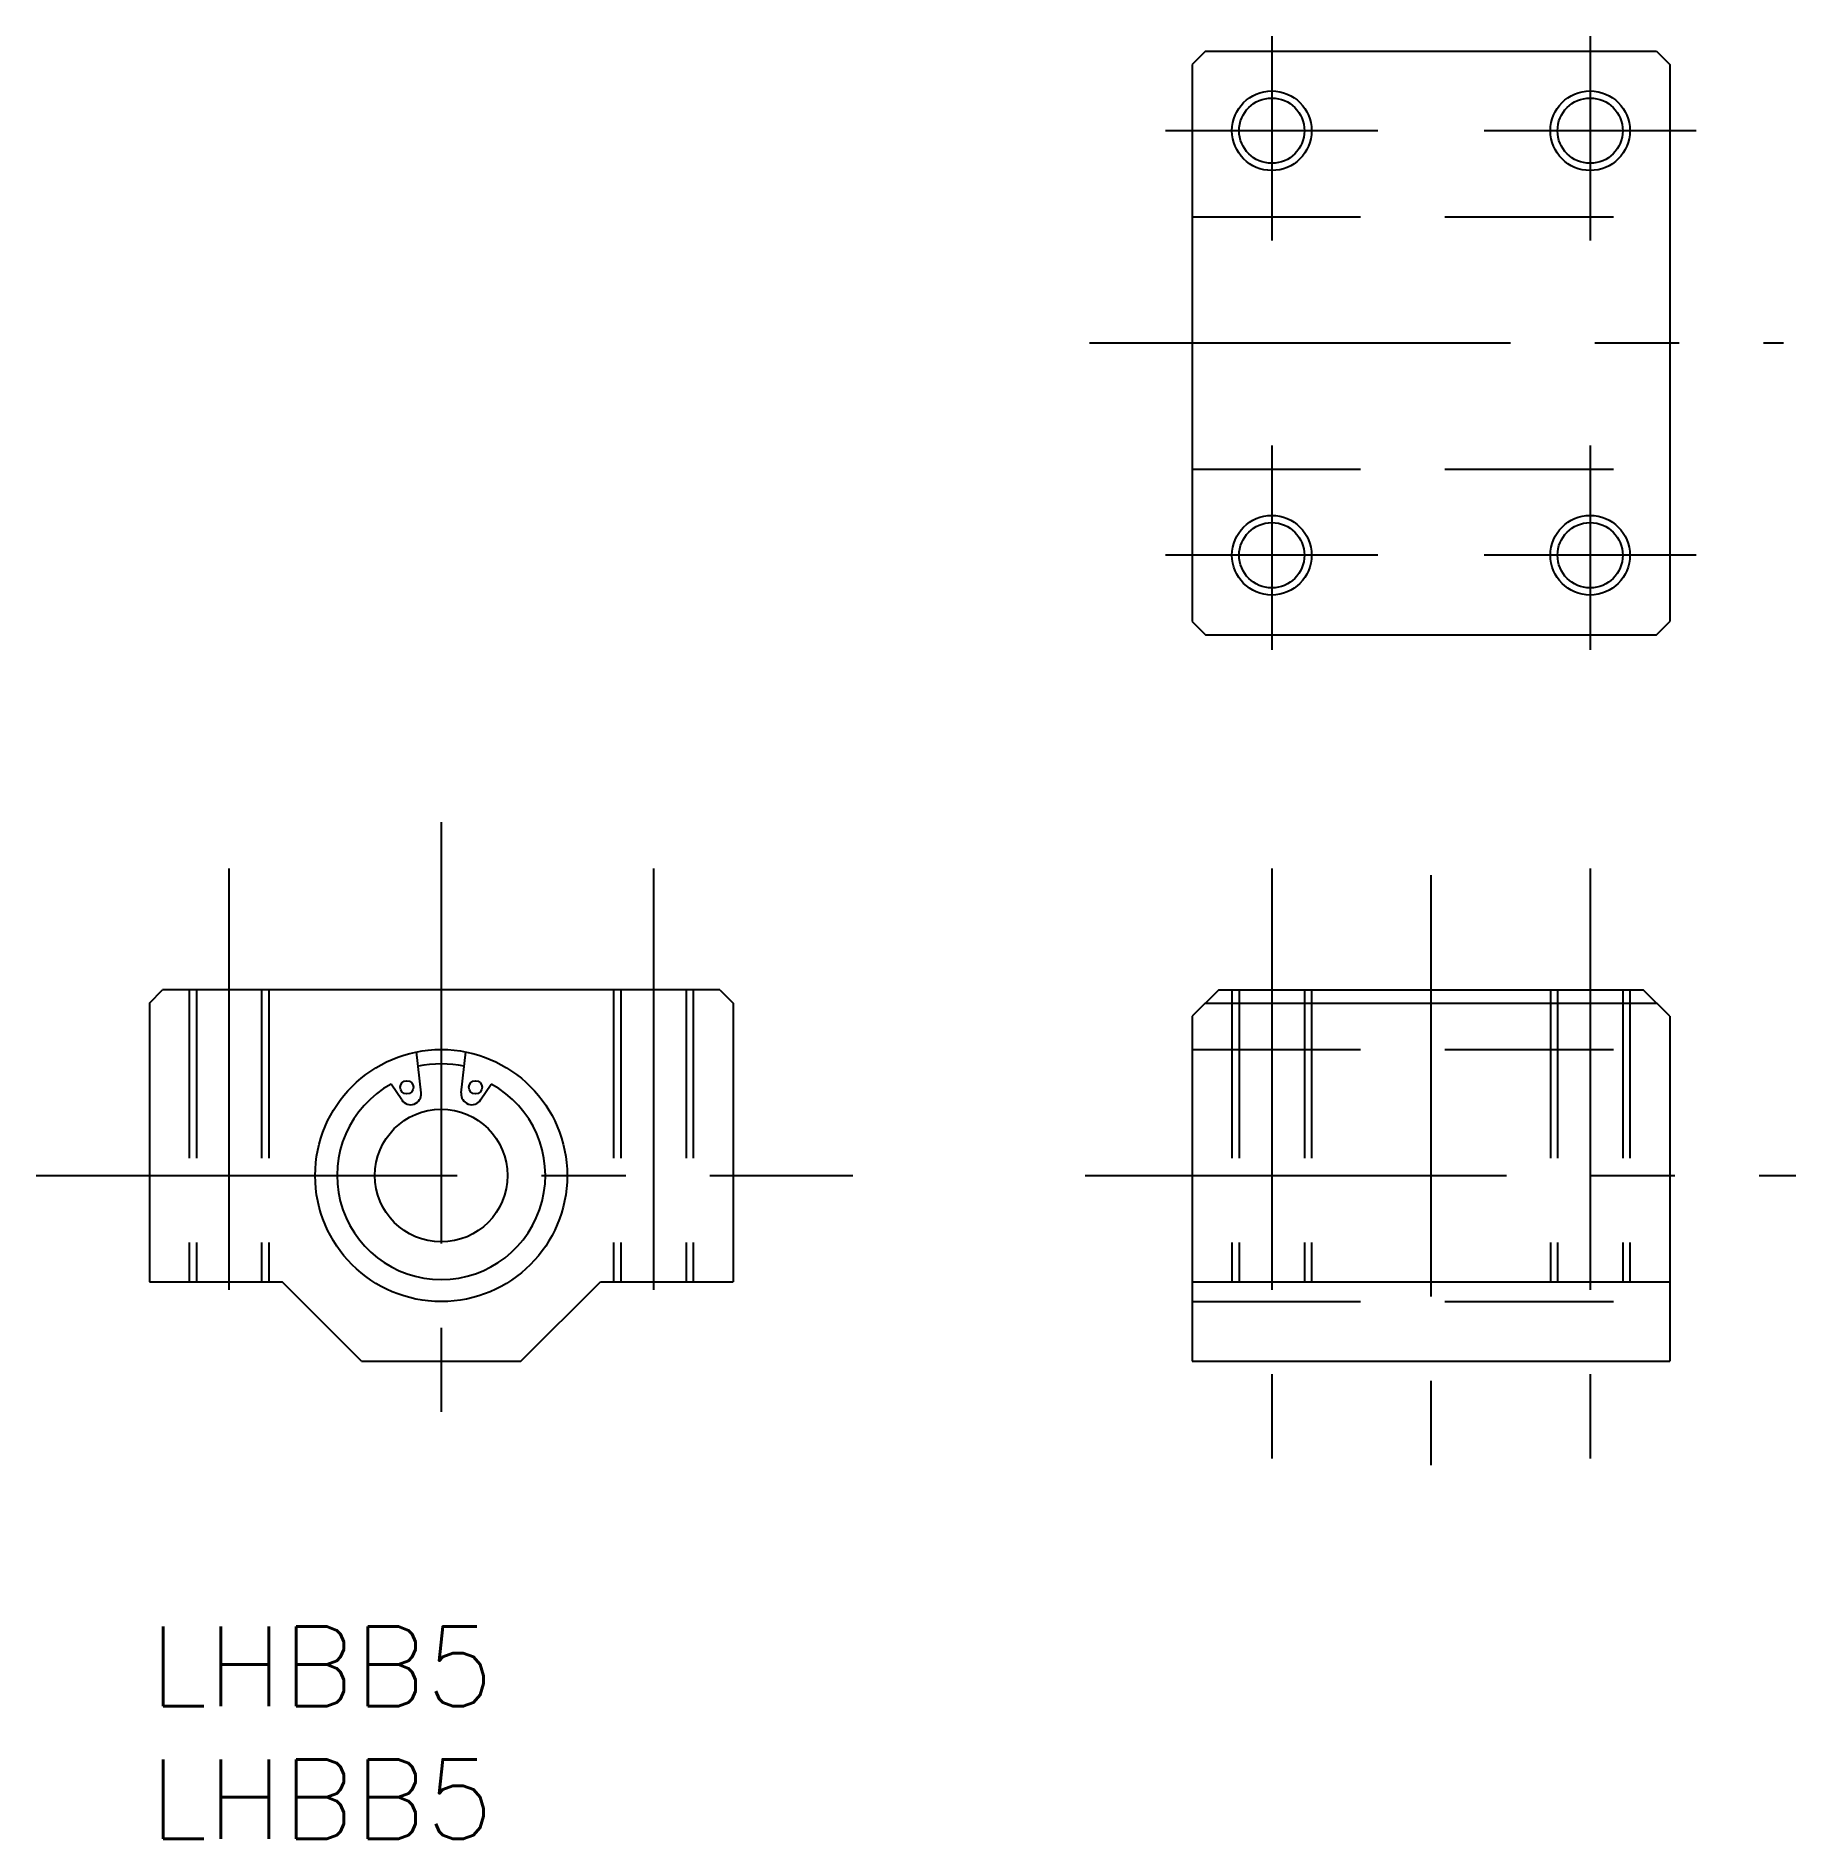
# Model space of a CAD drawing. Extents: x -4.3 to 62.1, y -8 to 59.9.
import ezdxf

# ---------------------------------------------------------------- set-up
doc = ezdxf.new("R2010")
doc.units = 0
doc.header["$LTSCALE"] = 0.5
doc.linetypes.add('CENTER', pattern=[50.8, 31.75, -6.35, 6.35, -6.35])
doc.linetypes.add('DASHED', pattern=[19.05, 12.7, -6.35])
for name, color, linetype in [('MSM_CENTER', 1, 'CENTER'), ('MSM_CONTINUOUS', 7, 'CONTINUOUS'), ('MSM_DASHED', 4, 'DASHED'), ('MSM_NARROW', 5, 'CONTINUOUS'), ('MSM_PART_NUMBER', 7, 'CONTINUOUS')]:
    doc.layers.add(name, color=color, linetype=linetype)
doc.styles.get("Standard").update_dxf_attribs({"font": 'txt.shx', "height": 3, "bigfont": 'bigfont.shx'})

# ---------------------------------------------------------------- blocks, each defined once
blk = doc.blocks.new('*U5')
at = {"layer": 'MSM_PART_NUMBER'}
blk.add_text('LHBB5', height=3, dxfattribs=at).set_placement((0, -3))
blk = doc.blocks.new('*U6')
at = {"layer": 'MSM_PART_NUMBER'}
blk.add_text('LHBB5', height=3, dxfattribs=at).set_placement((0, -8))

msp = doc.modelspace()

# ---------------------------------------------------------------- linework, layer by layer
at = {"layer": 'MSM_CENTER'}
for p, q in [((42.306, 59.941), (42.306, 52.241)), ((54.306, 59.941), (54.306, 52.241)), ((46.306, 56.375), (38.306, 56.375)), ((58.306, 56.375), (50.306, 56.375)), ((35.435, 48.375), (61.596, 48.375)), ((42.306, 44.508), (42.306, 36.808)), ((54.306, 44.508), (54.306, 36.808)), ((46.306, 40.375), (38.306, 40.375)), ((58.306, 40.375), (50.306, 40.375)), ((11, 30.316), (11, 6.165)), ((3, 28.567), (3, 10.044)), ((19, 28.567), (19, 10.294)), ((42.306, 28.567), (42.306, 5.434)), ((54.306, 28.567), (54.306, 5.434)), ((48.306, 28.314), (48.306, 5.163)), ((-4.271, 17), (26.521, 17)), ((35.276, 17), (62.063, 17))]:
    msp.add_line(p, q, dxfattribs=at)
at = {"layer": 'MSM_CONTINUOUS'}
for p, q in [((39.806, 59.375), (39.306, 58.875)), ((39.806, 59.375), (56.806, 59.375)), ((56.806, 59.375), (57.306, 58.875)), ((39.306, 58.875), (39.306, 37.875)), ((57.306, 58.875), (57.306, 37.875)), ((39.306, 37.875), (39.806, 37.375)), ((39.806, 37.375), (56.806, 37.375)), ((56.806, 37.375), (57.306, 37.875)), ((0, 23.5), (0.5, 24)), ((21.5, 24), (0.5, 24)), ((21.5, 24), (22, 23.5)), ((40.306, 24), (39.306, 23)), ((40.306, 24), (56.306, 24)), ((57.306, 23), (56.306, 24)), ((0, 23.5), (0, 13)), ((22, 23.5), (22, 13)), ((39.806, 23.5), (56.806, 23.5)), ((39.306, 23), (39.306, 10)), ((57.306, 23), (57.306, 10)), ((10.245, 20.115), (10.069, 21.658)), ((11.756, 20.115), (11.931, 21.658)), ((9.513, 19.849), (9.117, 20.449)), ((12.486, 19.849), (12.884, 20.449)), ((0, 13), (5, 13)), ((8, 10), (5, 13)), ((14, 10), (17, 13)), ((17, 13), (22, 13)), ((39.306, 13), (57.306, 13)), ((8, 10), (14, 10)), ((39.306, 10), (57.306, 10))]:
    msp.add_line(p, q, dxfattribs=at)
for centre, radius in [((42.306, 56.375), 1.23), ((54.306, 56.375), 1.23), ((42.306, 40.375), 1.23), ((54.306, 40.375), 1.23), ((11, 17), 4.75), ((9.706, 20.325), 0.25), ((12.294, 20.325), 0.25), ((11, 17), 2.5)]:
    msp.add_circle(centre, radius, dxfattribs=at)
for centre, radius, start, end in [((11, 16.805), 4.4, 78.59557, 101.4044), ((11, 17.005), 3.925, 118.6775, 61.32254), ((9.847, 20.07), 0.4, 213.5312, 6.52997), ((12.153, 20.07), 0.4, 173.47, 326.4688)]:
    msp.add_arc(centre, radius, start, end, dxfattribs=at)
at = {"layer": 'MSM_DASHED'}
for p, q in [((39.306, 53.125), (57.306, 53.125)), ((39.306, 43.625), (57.306, 43.625)), ((1.5, 24), (1.5, 13)), ((1.771, 24), (1.771, 13)), ((4.23, 24), (4.23, 13)), ((4.5, 24), (4.5, 13)), ((17.5, 24), (17.5, 13)), ((17.771, 24), (17.771, 13)), ((20.23, 24), (20.23, 13)), ((20.5, 24), (20.5, 13)), ((40.806, 24), (40.806, 13)), ((41.076, 24), (41.076, 13)), ((43.535, 24), (43.535, 13)), ((43.806, 24), (43.806, 13)), ((52.806, 24), (52.806, 13)), ((53.076, 24), (53.076, 13)), ((55.535, 24), (55.535, 13)), ((55.806, 24), (55.806, 13)), ((39.306, 21.75), (57.306, 21.75)), ((39.306, 12.25), (57.306, 12.25))]:
    msp.add_line(p, q, dxfattribs=at)
at = {"layer": 'MSM_NARROW'}
for centre in [(42.306, 56.375), (54.306, 56.375), (42.306, 40.375), (54.306, 40.375)]:
    msp.add_circle(centre, 1.5, dxfattribs=at)

# ---------------------------------------------------------------- block references
at = {"layer": 'MSM_CONTINUOUS'}
for name in ['*U5', '*U6']:
    msp.add_blockref(name, (0, 0), dxfattribs=at)

doc.saveas('drawing.dxf')
